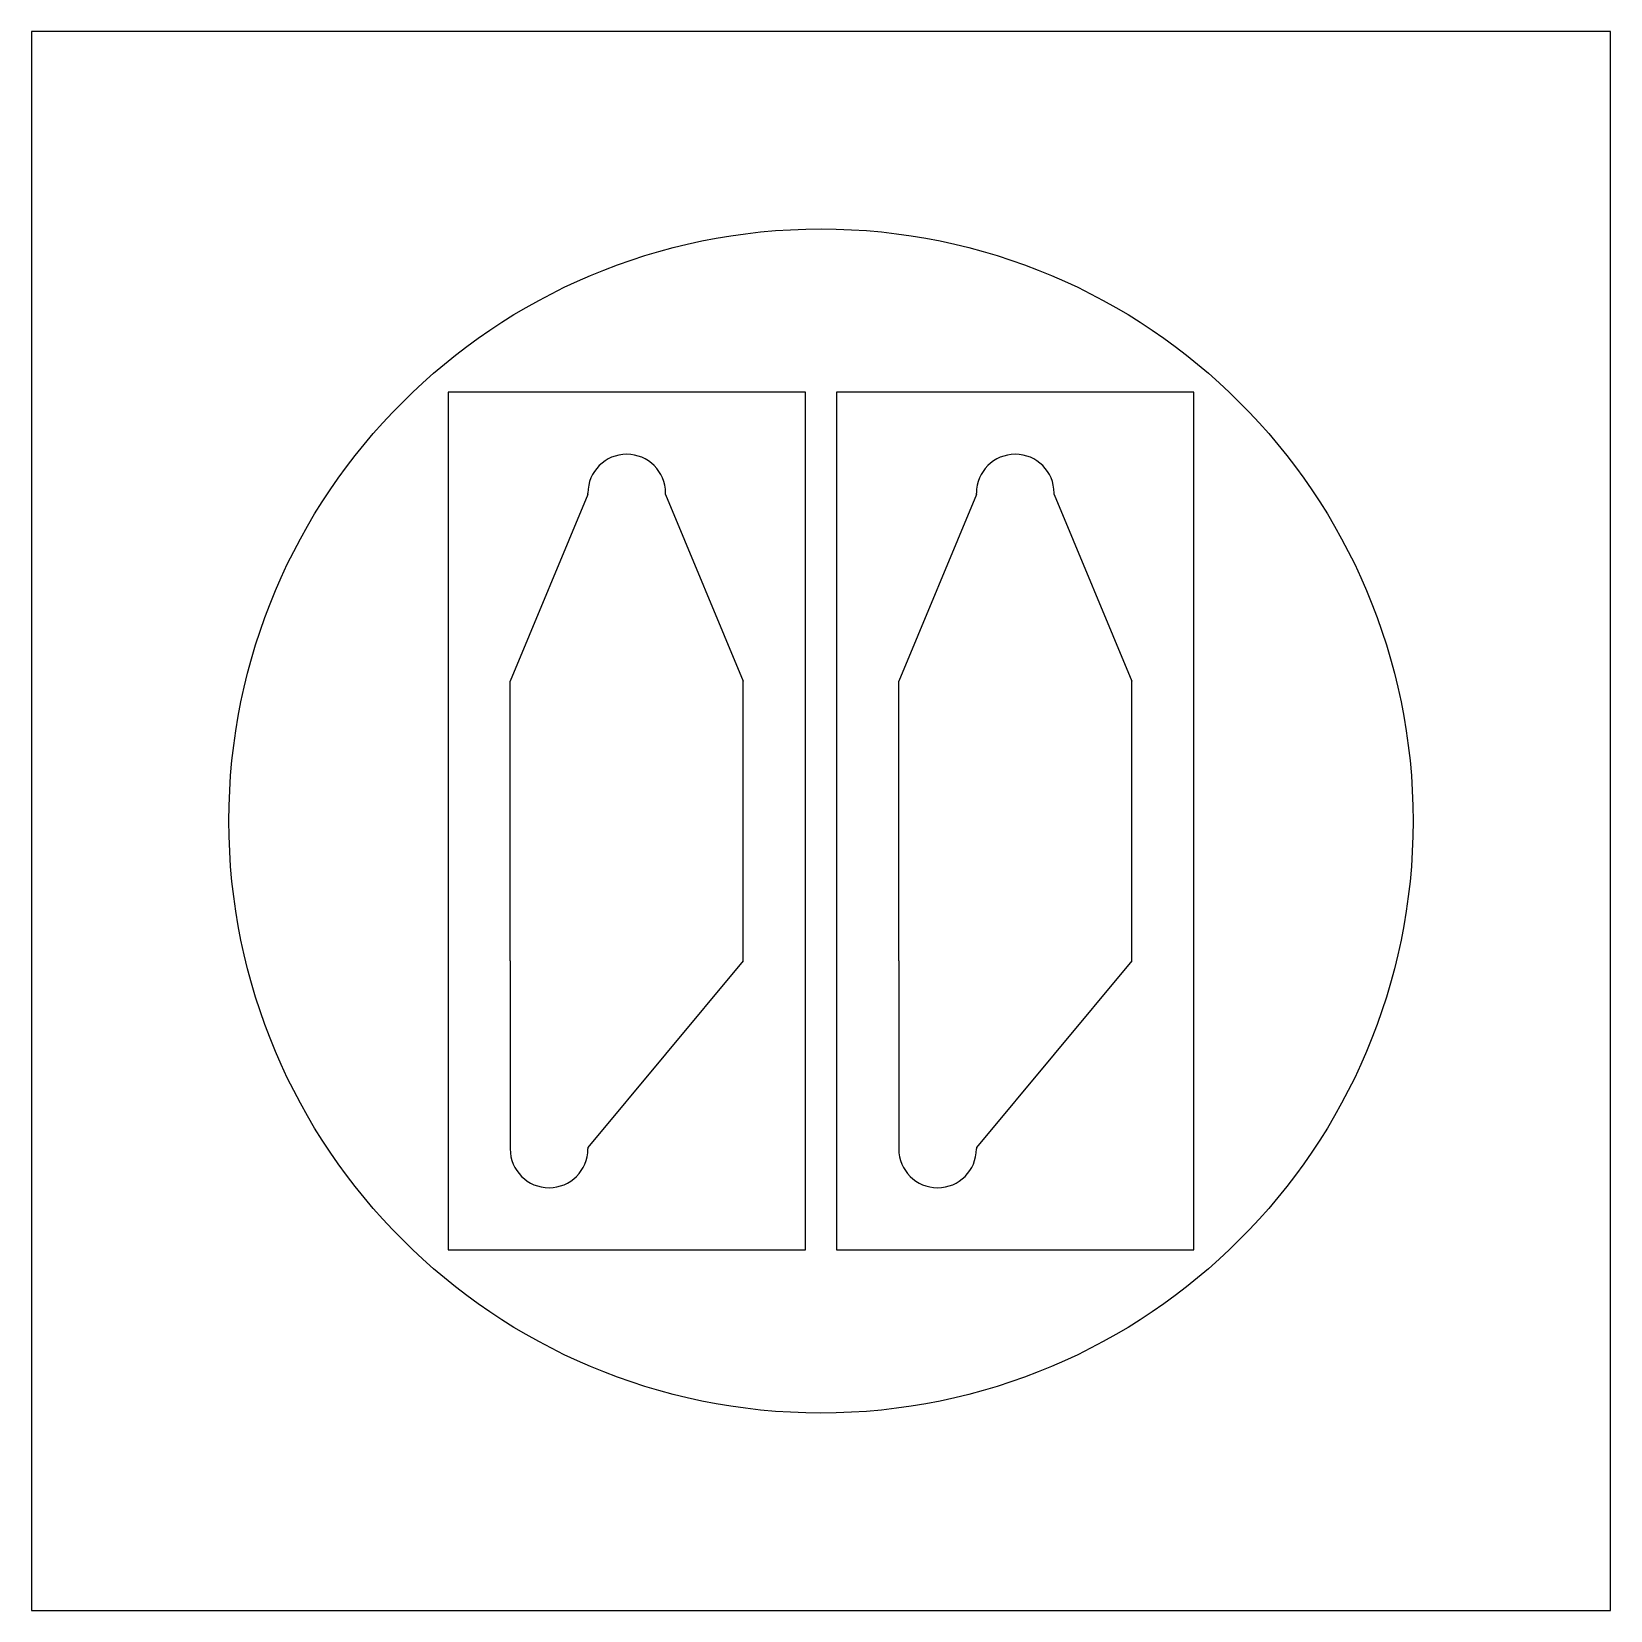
# Model space of a CAD drawing. Header units: millimetres. Extents: x -51 to 51, y -51 to 51.
import ezdxf

# ---------------------------------------------------------------- set-up
doc = ezdxf.new("R2010")
doc.units = ezdxf.units.MM
for name, color, linetype in [('Sketch006', 7, 'CONTINUOUS'), ('Sketch008', 7, 'CONTINUOUS'), ('Sketch009', 7, 'CONTINUOUS'), ('Sketch010', 7, 'CONTINUOUS'), ('Sketch011', 7, 'CONTINUOUS'), ('Sketch012', 7, 'CONTINUOUS')]:
    doc.layers.add(name, color=color, linetype=linetype)

msp = doc.modelspace()

# ---------------------------------------------------------------- linework, layer by layer
at = {"layer": 'Sketch006'}
for p, q in [((-15, 21), (-20, 9)), ((-15, 21), (-15, 21.1)), ((-10, 21), (-10, 21.1)), ((-10, 21), (-5, 9)), ((-20, -9), (-20, 9)), ((-5, -9), (-5, 9)), ((-20, -9), (-20, -21)), ((-5, -9), (-15, -21)), ((-20, -21), (-20, -21.1)), ((-15, -21), (-15, -21.1))]:
    msp.add_line(p, q, dxfattribs=at)
for centre, start, end in [((-12.5, 21.1), 0, 180), ((-17.5, -21.1), 180, 0)]:
    msp.add_arc(centre, 2.5, start, end, dxfattribs=at)
at = {"layer": 'Sketch008'}
msp.add_circle((0, 0), 38.1, dxfattribs=at)
at = {"layer": 'Sketch009'}
for p, q in [((50.8, 50.8), (-50.8, 50.8)), ((-50.8, 50.8), (-50.8, -50.8)), ((50.8, -50.8), (50.8, 50.8)), ((-50.8, -50.8), (50.8, -50.8))]:
    msp.add_line(p, q, dxfattribs=at)
at = {"layer": 'Sketch010'}
for p, q in [((-1, 27.6), (-24, 27.6)), ((-24, 27.6), (-24, -27.6)), ((-1, -27.6), (-1, 27.6)), ((-24, -27.6), (-1, -27.6))]:
    msp.add_line(p, q, dxfattribs=at)
at = {"layer": 'Sketch011'}
for p, q in [((24, 27.6), (1, 27.6)), ((1, 27.6), (1, -27.6)), ((24, -27.6), (24, 27.6)), ((1, -27.6), (24, -27.6))]:
    msp.add_line(p, q, dxfattribs=at)
at = {"layer": 'Sketch012'}
for p, q in [((10, 21), (5, 9)), ((10, 21), (10, 21.1)), ((15, 21), (15, 21.1)), ((15, 21), (20, 9)), ((5, -9), (5, 9)), ((20, -9), (20, 9)), ((5, -9), (5, -21)), ((20, -9), (10, -21)), ((5, -21), (5, -21.1)), ((10, -21), (10, -21.1))]:
    msp.add_line(p, q, dxfattribs=at)
for centre, start, end in [((12.5, 21.1), 0, 180), ((7.5, -21.1), 180, 0)]:
    msp.add_arc(centre, 2.5, start, end, dxfattribs=at)

doc.saveas('drawing.dxf')
